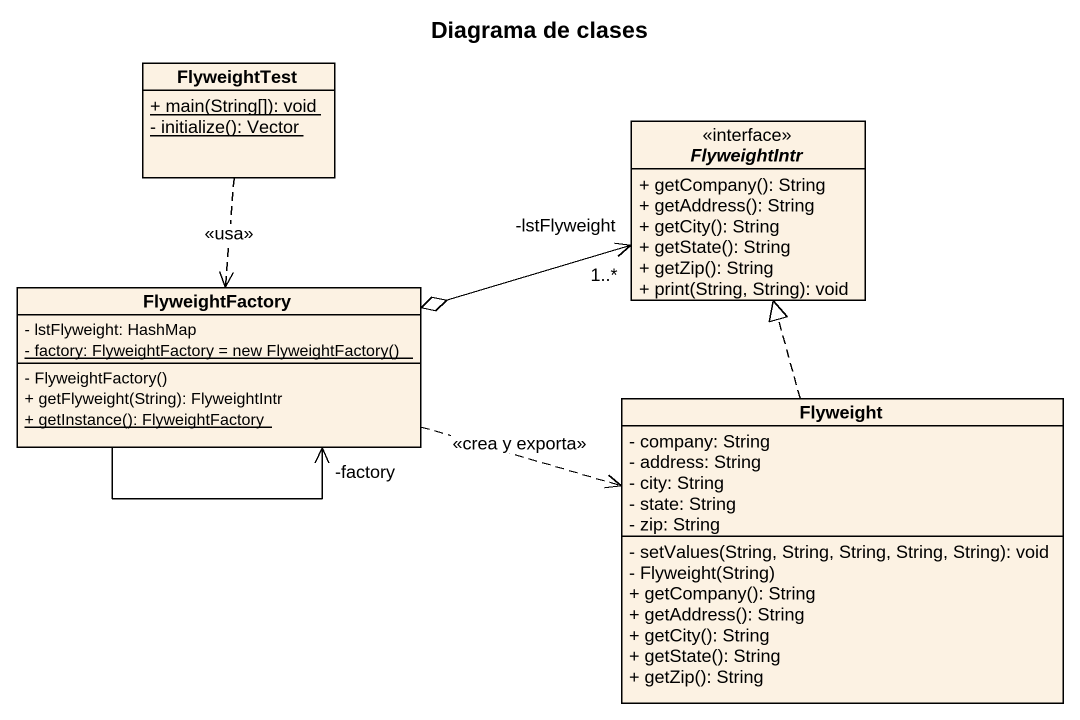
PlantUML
@startuml
title Diagrama de clases
hide circle
hide empty members
skinparam classAttributeIconSize 0
class FlyweightTest {
  {static} + main(String[]): void
  {static} - initialize(): Vector
}
interface FlyweightIntr <<interface>> {
  + getCompany(): String
  + getAddress(): String
  + getCity(): String
  + getState(): String
  + getZip(): String
  + print(String, String): void
}
class FlyweightFactory {
  - lstFlyweight: HashMap
  {static} {field} - factory: FlyweightFactory = new FlyweightFactory()
  - FlyweightFactory()
  + getFlyweight(String): FlyweightIntr
  {static} + getInstance(): FlyweightFactory
}
class Flyweight {
  - company: String
  - address: String
  - city: String
  - state: String
  - zip: String
  - setValues(String, String, String, String, String): void
  - Flyweight(String)
  + getCompany(): String
  + getAddress(): String
  + getCity(): String
  + getState(): String
  + getZip(): String
}
FlyweightTest ..> FlyweightFactory : <<usa>>
FlyweightIntr "-lstFlyweight\n1..*" <-left-o FlyweightFactory
FlyweightFactory --> "-factory" FlyweightFactory
FlyweightFactory .right.> Flyweight : <<crea y exporta>>
Flyweight .up.|> FlyweightIntr
@enduml
